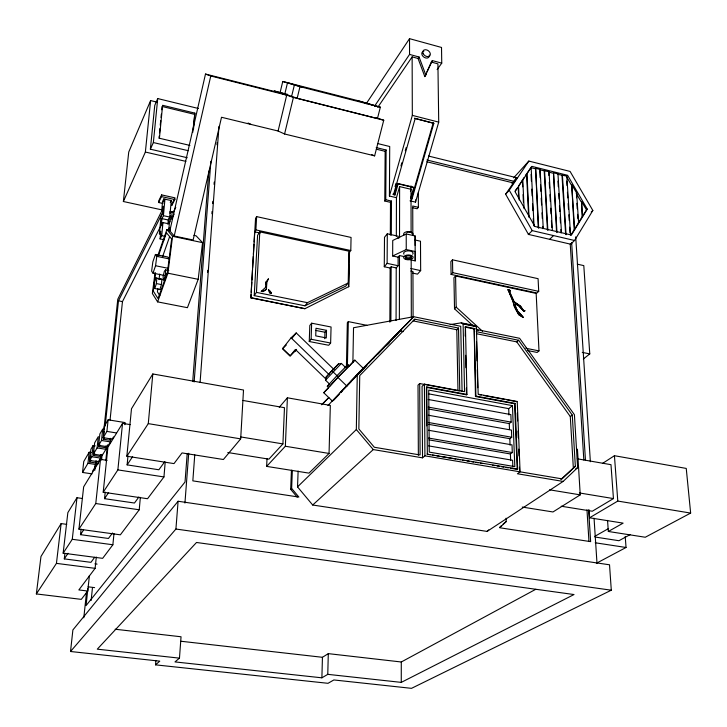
<?xml version="1.0" encoding="UTF-8"?>
<svg xmlns="http://www.w3.org/2000/svg" width="727" height="727" viewBox="0 0 727 727"><rect width="100%" height="100%" fill="white"/><g stroke="black" fill="none" stroke-linecap="round" stroke-linejoin="round"><path stroke-width="1.09" d="M115.13 629.228L181.041 636.77L179.469 658.144L174.971 661.915L321.888 677.818L327.777 674.347L401.268 682.38L401.286 661.988L535.726 589.315M396.07 320.489L396.233 267.918L398.105 265.728L398.123 257.167L399.486 255.55L403.739 256.486M398.169 238.411L398.178 236.22L387.309 233.794L384.501 237.293L384.274 266.754L390.145 268.018L391.153 266.827L396.233 267.918M399.368 319.017L399.486 255.55M399.523 237.829L399.614 186.594L411 189.284L410.419 191.292M398.123 257.167L392.662 255.977L392.725 240.483L406.229 233.967L415.117 235.957L415.208 260.893L410.873 259.948M396.333 236.211L396.451 197.68L399.614 186.594M165.293 280.34L163.148 279.913L164.338 278.641L165.556 273.606L165.574 269.871L168.809 270.526M396.451 197.68L389.418 196.045L389.708 146.509L377.64 143.546M389.854 322.179L390.145 268.018M390.326 235.184L390.499 202.342L391.48 201.079L385.755 199.743L384.774 201.015L390.499 202.342M390.881 321.052L391.153 266.827M391.317 235.085L391.48 201.079M163.148 279.913L163.175 276.169L164.384 271.171L165.574 269.871M384.774 201.015L385.156 151.334L386.11 150.007L376.222 147.59M385.755 199.743L386.11 150.007M384.274 266.754L387.118 263.356L387.309 233.794M476.276 331.666L518.615 340.263L572.276 415.09L575.339 466.271L562.08 478.875L424.913 455.847L422.532 457.837L373.278 449.577L356.33 429.539L357.275 374.269L413.672 316.708L460.727 326.296L462.081 391.544M352.877 362.609L353.531 327.741L413.672 316.708L405.93 324.942M346.397 367.626L347.342 322.761L348.315 321.616L366.844 325.314M348.215 283.003L348.887 251.188L259.793 231.858L257.594 235.294L254.223 295.616L304.995 305.813L345.661 286.174L348.215 283.003L307.43 302.668L304.995 305.813M349.114 264.583L348.651 286.801L349.523 252.169M349.16 262.365L349.369 252.369L350.796 250.533L351.059 237.438L256.64 216.619L255.559 218.354L250.888 297.888L304.895 308.702L348.806 286.602M347.379 366.544L348.315 321.616M327.777 674.347L328.295 653.637L401.286 661.988M330.631 343.026L331.067 327.005L311.656 323.188L309.811 325.496L309.257 341.526L328.722 345.27L330.631 343.026L311.111 339.264L309.257 341.526M321.888 677.818L322.443 657.299L328.295 653.637M267.018 458.546L266.636 466.389L308.975 473.132L329.058 453.448L330.331 405.402L287.392 397.796L279.259 407.274M324.76 338.727L324.942 332.23L326.523 330.331L315.981 328.268L315.736 335.883L326.305 337.928L326.523 330.331M311.111 339.264L311.656 323.188M476.194 329.449L519.587 338.291L574.421 414.699L577.629 467.634L563.143 481.428L487.108 531.41L312.701 505.02L297.534 486.89L298.125 471.069M297.207 497.123L290.682 489.316L291.445 470.169M194.754 454.82L192.837 480.865L298.888 497.068L291.636 488.39L292.345 470.342M227.796 452.521L268.899 459.146L282.921 443.915L284.475 407.702L242.873 400.441M266.636 466.389L285.357 446.242L287.392 397.796M265.718 284.33L265.973 282.021L265.555 287.501M266.664 282.748L266.464 289.192L263.056 291.445L261.275 291.318L262.92 291.645L266.327 289.391L266.664 282.748L268.499 278.732L265.837 282.221M254.223 295.616L256.449 292.381L259.793 231.858M240.682 438.872L243.509 390.026L152.806 373.96L131.487 408.756L126.852 456.229L174.007 463.599L182.041 452.921L223.389 459.509L240.682 438.872L148.281 423.632L126.852 456.229M250.888 297.888L251.079 294.535M251.206 292.299L251.787 282.221M251.915 279.986L252.487 269.908M252.614 267.672L253.26 256.477M253.387 254.241L253.959 244.163M254.087 241.927L254.668 231.849L255.886 229.914L256.64 216.619M207.531 272.589L207.704 270.326M211.884 213.765L212.057 211.502M212.638 203.587L212.811 201.324M214.065 184.358L214.229 182.095M216.991 144.773L217.164 142.51M200.098 382.338L218.981 126.38M187.193 453.748L185.031 482.01L86.068 605.6L87.867 588.67M192.719 381.393L208.803 171.109M184.94 503.057L188.72 453.266M194.136 381.975L210.885 161.312M155.551 664.851L159.786 661.143L70.528 651.501L175.916 529.038L178.097 501.248L609.526 564.797L611.298 590.197L411.509 688.342L333.866 679.954L328.013 683.307L155.551 664.851L155.905 660.434M192.764 132.359L194.845 113.112L162.603 105.297L159.413 138.257L189.92 145.409M130.269 424.632L122.536 423.359L107.905 447.241L103.207 492.215L147.545 498.731L163.957 476.939L165.183 462.308M193.518 128.952L194.845 113.112M172.199 211.493L171.517 219.172L174.107 214.138M174.498 198.825L172.026 203.714L171.872 205.405L174.844 199.543L174.998 197.844L161.648 194.9L158.759 200.806L158.604 202.506L163.03 203.469M107.069 460.373L100.49 459.355L83.66 486.826L78.934 529.147L120.355 534.827L139.23 509.772L140.356 497.413M148.281 423.632L152.806 373.96M153.797 288.283L159.885 289.573L161.421 284.575L161.894 279.295L155.805 278.041L154.288 283.03L153.797 288.283L154.824 288.574L156.35 283.566L156.841 278.287L155.805 278.041M167.882 224.152L168.264 219.99L169.764 217.055L171.254 200.534L163.802 198.962L162.594 201.406L161.876 209.049L163.248 206.295L162.584 213.402L161.012 216.537L159.395 233.876L161.503 234.33M168.773 229.977L169.318 223.943L162.948 222.58L161.258 225.915L161.939 218.636L163.421 215.683L164.947 199.143L163.511 202.061L163.802 198.962M164.32 239.783L160.076 238.892L160.803 231.113L159.395 233.876M160.076 238.892L161.739 235.666L162.948 222.58M158.604 202.506L161.485 196.599L161.648 194.9M164.802 461.663L158.859 469.769L127.116 464.871L127.979 455.993M158.995 138.321L159.204 136.122M159.522 132.832L159.949 128.434M160.267 125.144L160.694 120.755M161.021 117.456L161.339 114.166M161.767 109.777L162.085 106.478L194.291 114.275M82.533 498.522L76.98 497.722L67.856 512.617L63.149 553.165L102.652 558.345L112.876 544.768L113.985 533.618M124.88 424.695L125.089 422.587L108.132 419.806L104.406 426.176L103.179 437.672L112.167 439.108L113.485 436.945M187.248 157.723L150.371 149.199L153.361 142.556L157.723 98.563L198.407 108.487M103.207 492.215L117.874 469.896L122.536 423.359M150.371 149.199L154.751 105.433L157.723 98.563M163.23 210.167L123.372 201.515L145.373 152.043L150.616 100.58L157.214 102.18M91.129 600.493L92.429 588.088M105.797 460.636L107.451 444.851M110.05 420.033L122.463 301.605L160.303 226.924M89.412 575.484L87.767 591.033L78.852 589.942L95.119 568.341L96.3 557.055M138.884 497.004L134.459 503.029L104.524 498.677L105.206 492.134M98.636 445.333L101.507 440.48L102.734 429.03L99.863 433.955L98.636 445.333L107.505 446.732L110.449 441.907L110.777 438.79M95.255 445.887L93.083 445.551L90.884 449.313L89.657 460.445L98.309 461.772L100.562 458.083L100.917 454.729M78.934 529.147L95.773 503.529L100.49 459.355M83.796 617.814L86.558 591.923M100.617 460.227L101.217 454.593M103.852 429.83L117.783 299.251L162.194 210.121M110.649 438.317L109.513 440.189L103.334 439.199L103.543 437.218M103.861 434.246L104.179 431.275M101.553 459.991L102.153 454.348M105.161 426.131L118.483 300.842L163.021 211.83M103.179 437.672L106.905 431.402L108.132 419.806M93.41 454.13L97.1 447.914L98.327 436.582L94.637 442.897L93.41 454.13L102.153 455.484L105.933 449.304L106.26 446.214M94.846 467.252L95.055 465.298M94.81 470.296L95.282 465.916M90.457 455.465L89.73 462.036L95.673 462.954L95.909 460.764M92.62 471.078L96.573 464.608L96.936 461.291M106.051 445.887L105.006 447.605L98.899 446.642L99.263 443.279M70.528 651.501L72.891 629.936L178.097 501.248M89.657 460.445L91.856 456.738L93.083 445.551M100.708 454.675L99.654 456.411L93.638 455.475L94.119 451.049M123.372 201.515L128.743 152.025L150.616 100.58M92.011 473.877L82.524 472.45L87.967 463.29L89.194 452.212L91.338 452.539M112.494 532.982L108.459 538.471L80.479 534.663L81.097 529.129M63.149 553.165L72.264 539.298L76.98 497.722M82.524 472.45L83.75 461.518L89.194 452.212M94.664 557.282L90.948 562.344L64.294 558.89L64.93 553.383M87.767 591.033L81.297 599.366L36.35 593.941L56.442 563.37L61.132 523.585L66.739 524.358M155.087 272.48L152.37 293.508L157.614 301.878L187.421 307.685L198.189 279.313L202.569 242.654L196.117 235.83L193.945 235.366M36.35 593.941L40.976 556.491L61.132 523.585M157.614 301.878L167.91 273.198L172.572 236.32L166.874 229.614L157.686 255.977M157.85 288.519L157.423 291.854L159.867 295.644M158.995 279.613L159.713 274.052M152.979 273.161L155.569 265.746L156.787 256.349L155.414 254.459L152.843 261.865L151.634 271.162L152.979 273.161L164.311 275.442M155.551 273.216L153.243 291.036L158.041 298.588L167.392 272.48L171.636 238.974L166.465 232.794L158.504 255.622M329.449 383.983L325.514 380.185L326.105 377.104L332.457 369.979L338.509 363.927L341.381 363.427L345.343 367.253M279.968 92.874L205.487 74.054L169.809 230.859L174.216 236.011L193.118 240.001L221.517 117.265L278.096 131.014L284.575 133.995L374.632 155.851L383.747 120.219L376.477 117.892M174.216 236.011L210.766 75.981L205.487 74.054M282.758 81.469L280.113 92.511L297.17 98.263L377.458 118.528L380.348 107.178L359.474 101.08L282.758 81.469L299.978 86.649L380.348 107.178M284.784 94.092L287.474 82.887M278.096 131.014L286.711 95.155L210.766 75.981M291.618 96.391L294.38 84.959M284.575 133.995L293.408 97.427L274.261 90.939L287.774 94.446M297.17 98.263L299.978 86.649M389.418 196.045L412.327 115.375L412.136 56.879L418.052 58.478L424.832 76.608L432.356 60.595L441.752 63.14L441.516 47.455L409.528 38.658L366.19 103.761M395.079 186.585L396.006 183.322M400.95 165.965L401.877 162.712M405.266 150.771L406.193 147.517M394.961 194.963L393.507 194.618L415.162 118.565L414.535 118.219L433.837 123.317L412 198.944L410.573 198.616L413.754 187.557L413.136 187.121L397.524 183.422L394.361 194.518L394.961 194.963L398.123 183.849L397.524 183.422M433.183 122.972L411.391 198.498L412 198.944M410.028 200.852L415.544 202.133L438.717 122.118L437.918 63.849L431.32 62.068L426.994 71.755M162.657 256.477L169.582 236.793M167.228 270.38L167.982 268.272L155.569 265.746M510.154 290.646L509.7 291.909L514.143 301.687L520.65 306.149L523.422 310.384L524.74 310.883L523.222 310.565L520.45 306.331L513.953 301.869L509.5 292.09L510.154 290.646L508.091 289.709L512.753 300.769L508.091 289.709M424.832 76.608L426.131 73.7M170.282 202.47L171.254 200.534M175.77 207.313L173.199 212.329L169.873 211.612M89.73 462.036L90.857 460.136M93.638 455.475L94.674 453.73M98.899 446.642L99.926 444.915M103.334 439.199L104.452 437.327M95.673 462.954L96.827 461.054M570.468 244.354L574.557 240.483L592.841 210.476L570.086 171.427L528.829 161.067L513.635 177.879M570.768 235.239L578.601 222.744L576.62 192.964L571.713 184.522L574.212 229.632M582.154 216.701L581.536 201.424L586.48 209.912L578.201 223.134L578.601 222.744M64.294 558.89L68.038 553.283M80.479 534.663L83.578 530.019M104.524 498.677L108.614 492.552M127.116 464.871L132.623 456.629M515.125 191.028L516.952 188.293M522.704 186.812L522.395 180.132L524.194 177.443M525.394 175.643L526.584 173.853L528.629 216.655M524.103 208.676L522.777 179.723L518.551 186.057L519.169 200.034M505.483 194.363L509.245 190.229L528.829 161.067M428.448 156.041L516.979 177.815L505.638 194.191L528.465 234.412L570.241 244.099L572.049 242.854M374.55 106.151L409.555 54.425L409.528 38.658M377.686 107.451L412.136 56.879M418.052 58.478L419.07 56.997L409.555 54.425M268.463 289.764C273.734 293.008 269.208 295.816 268.608 289.564M431.32 62.068L432.356 60.595M271.144 293.308L270.335 291.745M437.118 69.601L441.752 63.14M304.895 308.702L251.024 297.688M334.156 369.634L296.216 332.93L291.082 337.819L282.503 348.733L290.055 356.039L295.371 349.46L326.232 379.321M292.227 337.991L296.216 332.93M295.107 351.177L296.552 349.387M418.307 192.7L418.388 207.322L417.198 208.776L412.491 207.686M415.117 240.01L420.488 241.21L420.66 270.598L417.516 274.134L412.7 273.098M338.509 363.927L326.105 377.104M325.514 380.185L341.381 363.427M328.686 387.6L327.304 386.264L337.128 375.432L338.528 376.786L329.44 386.764M514.716 180.314L516.979 177.815L511.944 183.358M345.052 367.717L347.888 364.59L349.278 365.935L338.528 376.786M332.666 401.349L323.76 392.734L337.801 377.304L354.821 360.129L363.854 368.853M349.56 365.899L354.821 360.129M538.253 227.587L535.626 168.328L540.116 169.446L543.233 228.269M452.494 259.812L450.867 261.575L451.094 274.415L536.917 293.008L538.716 291.354L538.08 278.686L452.494 259.812L452.73 272.67L451.094 274.415M540.116 169.446L539.734 169.864L549.058 171.681L552.375 230.414M327.968 405.557L357.275 374.269M340.181 392.789L366.881 365.308M347.642 384.837L349.015 383.365M350.396 381.893L366.708 365.145M360.574 371.034L355.612 376.332L371.488 360.119M333.42 400.55L339.427 394.152M340.927 392.544L342.426 390.944M548.867 175.48L549.058 171.681M386.764 345.098L388.872 342.853M373.869 357.693L405.23 325.451M388.127 343.871L389.672 342.226M394.316 337.292L401.286 329.876M414.799 319.18L413.172 320.898L456.792 329.74L458.51 328.059L414.799 319.18L359.738 375.586L358.847 428.948L374.332 447.259L420.088 454.966L419.697 383.547L458.646 390.826M527.311 350.478L537.153 352.45L538.989 350.896L536.163 293.417L455.575 275.969L453.939 277.705L454.52 308.811L473.422 326.132M556.537 231.868L553.511 172.79L557.963 173.907L561.471 232.549M557.963 173.907L557.573 174.316L566.824 176.116L570.531 234.667M368.289 363.527L372.251 359.492M375.414 356.257L380.957 350.605M382.538 348.987L396.778 334.447L385.728 346.061M372.842 359.102L374.414 357.493M377.876 354.085L383.865 347.842M342.526 390.399L351.132 381.611M358.166 374.423L362.073 370.434M321.652 404.794L328.822 397.515M322.279 404.221L328.64 397.751M454.52 308.811L456.174 307.13L455.575 275.969M327.304 386.264L329.585 383.965M323.76 392.734L328.549 387.891M528.302 234.585L532.219 230.623L574.557 240.483M347.888 364.59L336.992 375.668L333.011 371.815L332.457 369.979M576.511 197.771L576.62 192.964M290.682 489.316L291.636 488.39M549.503 239.492L553.501 235.584M297.534 486.89L356.33 429.539M465.207 336.128L465.434 326.677L474.177 328.459L475.912 396.097L475.458 396.488L514.589 403.767L515.061 403.385L517.66 469.042L517.179 469.388L514.589 403.767M295.253 350.987L290.209 355.857L282.649 348.542L286.274 345.08M507.9 289.891L509.745 290.064M591.242 212.011L592.841 210.476M475.458 396.488L474.177 328.459M419.697 383.547L418.016 385.137L418.361 455.275M560.844 479.466L575.339 466.271M450.195 324.587L461.245 322.843L463.108 323.969L464.571 391.644L424.404 384.138L422.078 386.337L422.532 457.837M499.831 527.157L501.457 525.621M503.093 524.076L506.201 521.577L506.083 518.197M506.201 521.577L499.658 527.747L590.642 541.642L588.625 509.945M487.108 531.41L488.735 529.883M522.531 316.654L517.96 311.638L515.625 307.585L515.007 304.186L517.324 304.449L523.64 310.974L524.939 310.702M466.961 394.434L426.804 386.955L426.376 387.346L466.516 394.816L466.961 394.434L465.434 326.677M515.534 305.349L515.198 304.004M515.007 304.186L517.324 304.449M512.953 300.587L514.671 307.521L513.026 301.741M515.625 307.585L515.734 305.167M517.124 304.64L519.732 306.349M517.96 311.638L515.825 307.394M515.161 308.393L518.587 314.546L523.286 317.49M519.532 306.53L523.64 310.974M312.701 505.02L373.278 449.577M261.275 291.318L265.7 287.292M476.748 333.775L516.779 341.89L518.615 340.263M426.903 454.139L517.66 469.042M428.657 393.861L508.709 408.638L512.453 405.63L514.816 466.625L429.257 452.121L428.721 390.09L512.453 405.63M583.308 359.02L589.77 353.913L583.799 265.619L577.274 264.146M428.785 409.047L509.263 423.587L511.145 422.114L510.863 414.599L428.194 399.468M428.875 424.386L509.827 438.69L511.726 437.245L511.454 430.102L428.312 415.217M429.012 439.899L510.399 453.957L512.299 452.548L512.008 444.879L428.439 430.239M573.312 467.625L570.295 416.544L572.276 415.09M575.757 468.87L577.629 467.634M602.429 463.49L614.433 455.711L686.243 468.424L690.65 513.08L645.276 537.244L608.326 531.473L607.554 520.396M577.447 449.159L580.237 494.869L552.974 511.962L522.259 507.073M577.311 458.801L610.989 464.68L613.443 498.586L592.296 511.226L561.226 506.228M589.043 509.863L589.542 517.788L617.786 501.067L690.65 513.08M594.859 536.299L608.59 528.529M608.326 531.473L623.148 523.131L589.542 517.788M630.382 534.49L618.941 540.715L594.968 537.017M596.376 563.28L626.047 547.486L625.211 536.408M401.268 682.38L574.003 594.541L196.517 542.478L97.291 649.166L179.469 658.144M392.662 255.977L406.248 249.552L415.181 251.524L415.208 260.893M523.44 311.156L524.74 310.883M181.05 641.259L322.443 657.299M88.076 586.816L94.619 587.625M94.901 563.843L97.064 564.125M56.442 563.37L95.119 568.341M72.264 539.298L112.876 544.768M175.916 529.038L611.298 590.197M95.773 503.529L139.23 509.772M96.291 463.499L98.345 463.808M87.967 463.29L96.573 464.608M117.874 469.896L163.957 476.939M595.231 542.778L626.047 547.486M91.856 456.738L100.562 458.083M97.1 447.914L105.933 449.304M101.507 440.48L110.449 441.907M106.905 431.402L116.484 432.947M240.755 436.936L282.921 443.915M579.383 492.951L613.443 498.586M285.357 446.242L329.058 453.448M549.576 489.816L580.237 494.869M563.143 481.428L517.424 473.759L520.087 471.868L517.242 401.486L478.175 394.188L476.385 326.687L474.477 325.551L461.245 322.843M428.021 454.33L430.248 454.702M432.474 455.075L434.71 455.456M436.936 455.829L439.163 456.211M441.389 456.583L455.884 459.028M458.11 459.409L460.336 459.782M462.572 460.164L464.798 460.536M467.025 460.918L469.251 461.291M471.487 461.672L473.713 462.045M475.94 462.417L478.166 462.799M480.402 463.172L482.628 463.553M492.661 465.244L494.887 465.625M497.114 465.998L499.349 466.37M501.575 466.752L503.802 467.125M506.028 467.506L508.264 467.879M510.49 468.261L516.061 469.197M428.557 445.878L512.599 460.264L512.844 466.907M428.503 438.036L512.299 452.548M428.376 422.478L511.726 437.245M428.239 407.093L511.145 422.114M479.038 394.634L481.265 395.052M483.482 395.461L504.593 399.405M506.81 399.823L516.815 401.686M475.912 396.097L515.061 403.385M118.483 300.842L122.463 301.605M315.482 330.385L324.942 332.23M400.059 330.949L403.394 331.621M156.35 283.566L161.421 284.575M525.839 348.251L538.989 350.896M156.841 278.287L161.894 279.295M269.653 292.781L271.28 293.108M167.91 273.198L198.189 279.313M165.556 273.606L167.71 274.043M256.449 292.381L307.43 302.668M462.481 323.47L471.169 325.242M463.108 323.969L476.385 326.687M464.998 327.095L473.74 328.877M582.272 352.386L589.77 353.913M155.414 254.459L167.71 256.995L169.164 258.894L156.787 256.349M172.572 236.32L202.569 242.654M161.739 235.666L164.929 236.339M166.874 229.614L170.118 230.305M410.928 271.08L412.945 271.516L413.09 317.644M161.939 218.636L168.264 219.99M255.886 229.914L350.796 250.533M452.73 272.67L538.716 291.354M254.668 231.849L260.175 233.04M387.118 263.356L398.105 265.728M410.891 268.49L420.66 270.598M163.421 215.683L169.764 217.055M161.485 196.599L174.844 199.543M145.373 152.043L185.894 161.376M153.361 142.556L188.302 150.698M418.388 207.322L412.736 206.005L412.827 235.375M394.361 194.518L392.916 194.173L393.507 194.618M398.123 183.849L413.754 187.557M426.885 159.995L514.534 181.459M376.377 149.189L385.156 151.334M426.804 161.767L513.226 182.895M530.746 167.619L535.245 168.737M548.676 172.09L553.129 173.208M293.408 97.427L383.747 120.219M412.327 115.375L438.717 122.118M415.162 118.565L433.837 123.317M158.831 289.282L159.885 289.573M356.766 100.426L375.041 105.778M287.728 82.778L303.123 87.404M371.615 154.606L374.632 155.851M248.089 123.008L251.097 124.453M518.587 314.546L522.349 316.899M456.174 307.13L482.537 331.285M475.885 328.386L478.348 330.649M337.801 377.304L346.933 386.146M291.082 337.819L329.149 374.65M518.16 311.456L523.485 317.308M269.035 290.491L270.19 291.954M516.779 341.89L570.295 416.544M509.554 290.255L509.954 290.827M566.433 176.525L571.313 184.931M576.22 193.355L581.137 201.815M509.245 190.229L532.219 230.623M514.87 307.339L518.787 314.364M419.07 56.997L425.868 75.145M614.433 455.711L617.786 501.067M581.536 201.424L582.554 216.31M576.884 203.287L577.247 208.803M577.611 214.311L577.91 218.727M575.702 236.866L590.369 461.709M594.05 518.206L597.003 563.398M571.713 184.522L574.621 229.241M571.649 242.763L585.462 460.127M566.715 181.023L566.996 185.53M567.423 192.282L567.778 197.908M568.132 203.533L568.487 209.167M568.85 214.792L569.205 220.417M569.632 227.169L569.986 232.804M570.241 244.099L583.836 460.018M586.971 509.763L588.961 541.415M562.398 175.016L566.079 234.73M562.007 175.416L565.606 233.994M557.972 181.078L558.309 186.712M558.718 193.473L559.054 199.116M559.454 205.877L559.799 211.512M560.135 217.155L560.472 222.789M560.871 229.55L561.071 232.931M553.511 172.79L557 232.613M549.248 182.25L549.567 187.902M549.948 194.672L550.33 201.452M550.712 208.222L551.03 213.865M551.411 220.644L551.784 227.415M544.587 170.563L547.867 230.477M544.205 170.972L547.413 229.732M539.788 170.99L540.152 177.779M540.506 184.558L540.87 191.346M541.224 198.135L541.588 204.914M542.006 212.829L542.306 218.482M542.724 226.406L542.842 228.66M535.626 168.328L538.698 228.333M534.045 226.115L531.128 167.201L526.966 173.435L529.065 217.382M531.083 174.416L531.419 181.205M531.81 189.138L532.146 195.936M532.537 203.86L532.873 210.657M533.264 218.582L533.6 225.379M523.058 194.609L523.422 202.397M518.215 187.548L518.687 198.289M517.27 412.981L517.588 420.897M517.997 431.056L518.269 437.836M518.724 449.132L518.996 455.911M519.451 467.207L519.632 471.723M508.709 408.638L508.945 415.026M509.263 423.587L509.491 429.566M509.827 438.69L510.072 445.215M510.399 453.957L510.645 460.554M476.539 341.754L477.039 360.801M477.276 369.77L477.748 387.7M465.634 355.312L465.907 367.726M466.361 388.045L466.516 394.816M458.51 328.059L459.764 391.035M456.792 329.74L457.965 390.344M426.804 386.955L427.34 453.775M426.385 388.482L426.685 425.84M424.404 384.138L424.913 455.847M415.535 199.898L415.544 202.133M415.117 235.957L415.144 245.462M410.991 185.885L411.109 232.422M411.173 258.103L411.318 316.917M406.229 233.967L406.248 249.552M168.246 230.414A3.953 0.7 -78.6 0 1 169.482 227.833A3.953 0.7 -78.6 0 1 169.518 230.977M170.854 211.421A3.926 0.691 -78.5 0 1 169.745 212.929M403.939 254.196A4.753 2.435 -0.4 0 1 408.465 250.851A4.753 2.435 -0.4 0 1 412.709 254.25M403.948 235.012A4.716 2.472 -0.5 0 1 408.438 231.604A4.716 2.472 -0.5 0 1 412.645 235.057M406.966 232.258A3.753 1.963 -0.5 0 1 409.846 232.276M411.827 233.349A3.753 1.963 -0.5 0 1 412.064 233.849M411.391 256.086A3.044 1.554 -0.4 0 1 408.701 257.803A3.044 1.554 -0.4 0 1 405.348 256.458M429.139 56.688A4.153 2.999 36.9 0 1 423.078 56.442A4.153 2.999 36.9 0 1 423.877 51.226M429.257 55.016A4.153 2.999 36.9 0 1 429.33 55.897M587.289 209.131L571.404 235.021L534.881 226.46L515.034 191.628L531.882 166.374L567.605 175.307L587.289 209.131M169.927 221.753A3.935 0.7 -78.5 0 0 170.563 215.755A3.935 0.7 -78.5 0 0 168.791 221.317A3.935 0.7 -78.5 0 0 169.927 221.753M405.384 259.285A4.753 2.426 -0.4 0 0 413.072 257.731A4.753 2.426 -0.4 0 0 406.657 255.132A4.753 2.426 -0.4 0 0 405.384 259.285M406.466 258.603A3.044 1.545 -0.4 0 0 411.373 257.612A3.044 1.545 -0.4 0 0 407.274 255.949A3.044 1.545 -0.4 0 0 406.466 258.603M423.205 53.689A4.162 2.999 36.9 0 0 429.748 55.861A4.162 2.999 36.9 0 0 426.813 49.936A4.162 2.999 36.9 0 0 423.205 53.689"/></g></svg>
